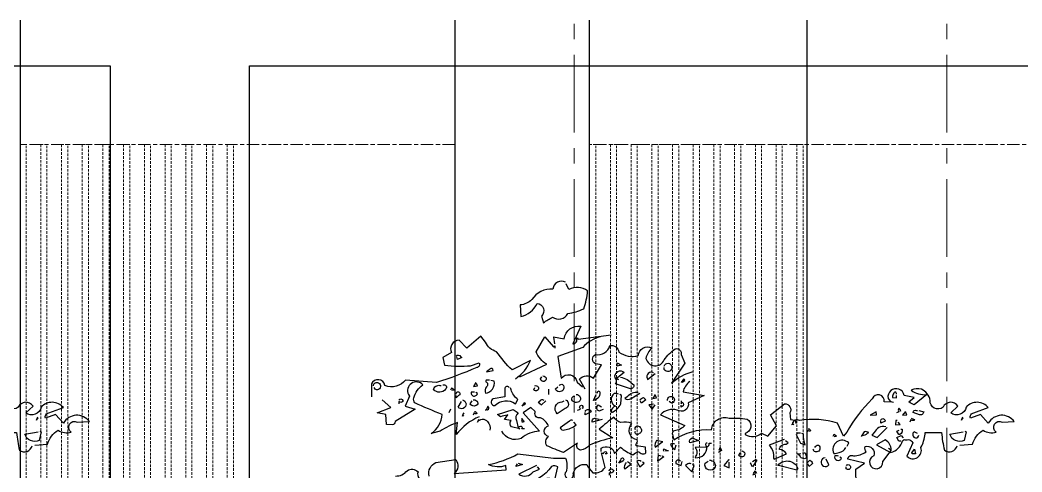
# Model space of a CAD drawing. Header units: millimetres. Extents: x -100356 to 314685, y 446 to 1273965.
# Drawn here: x 191229 to 196066, y 249506 to 251686 of the extents above; entities that cross this region are included whole.
import ezdxf
from ezdxf.xclip import XClip

# ---------------------------------------------------------------- set-up
doc = ezdxf.new("R2010")
doc.units = ezdxf.units.MM
doc.header["$XCLIPFRAME"] = 2
for name, pattern in [('20180221 BF$0$Core - tb$0$HIDDEN2', [0.1875, 0.125, -0.0625]), ('section$0$CENTER', [2, 1.25, -0.25, 0.25, -0.25]), ('section$0$Kume - Grid Line', [10.5, 6, -1.25, 2, -1.25])]:
    doc.linetypes.add(name, pattern=pattern)
for name, color, linetype, lineweight in [('@LOUVER', 35, 'Continuous', 13), ('section$0$A-_ANOT----_D', 7, 'Continuous', 5), ('section$0$NKC_TRUC', 8, 'section$0$CENTER', 13)]:
    doc.layers.add(name, color=color, linetype=linetype, lineweight=lineweight)
doc.layers.add('NAM', color=3, linetype='Continuous')
doc.layers.add('section$0$植栽2', color=74, linetype='Continuous')

# ---------------------------------------------------------------- blocks, each defined once
blk = doc.blocks.new('LOUVER HIGH')
at = {"layer": '@LOUVER', "linetype": '20180221 BF$0$Core - tb$0$HIDDEN2', "ltscale": 100}
blk.add_lwpolyline([(0, 0), (30, 0), (30, 4399.6), (0, 4399.6)], close=True, dxfattribs=at)
blk = doc.blocks.new('*U455')
at = {"layer": '@LOUVER', "ltscale": 0.5}
blk.add_blockref('LOUVER HIGH', (-15, -2199.8), dxfattribs=at)
blk = doc.blocks.new('*U456')
at = {"layer": '@LOUVER', "color": 0, "linetype": 'ByBlock', "lineweight": -2}
for p in [(0, 0), (100, 0), (200, 0), (300, 0), (400, 0), (500, 0), (600, 0), (700, 0), (800, 0), (900, 0), (1000, 0)]:
    blk.add_blockref('*U455', p, dxfattribs=at)
blk = doc.blocks.new('*U457')
at = {"layer": '@LOUVER', "ltscale": 0.5}
blk.add_blockref('LOUVER HIGH', (-15, -2199.8), dxfattribs=at)
blk = doc.blocks.new('*U458')
at = {"layer": '@LOUVER', "color": 0, "linetype": 'ByBlock', "lineweight": -2}
for p in [(0, 0), (100, 0), (200, 0), (300, 0), (400, 0), (500, 0), (600, 0), (700, 0), (800, 0), (900, 0), (1000, 0)]:
    blk.add_blockref('*U457', p, dxfattribs=at)
blk = doc.blocks.new('skyvilla elevation 2')
at = {"layer": 'NAM', "elevation": 0}
blk.add_lwpolyline([(-7824.4, 0), (-7824.4, -5300)], dxfattribs=at)
at = {"layer": 'NAM'}
for points in [[(-6774.9, 0), (-6774.9, -5300)], [(-6124.9, 0), (-6124.9, -5300)], [(-4024.9, -5300), (-4024.9, 0)]]:
    blk.add_lwpolyline(points, dxfattribs=at)
at = {"layer": 'section$0$A-_ANOT----_D', "color": 8, "linetype": 'section$0$Kume - Grid Line', "ltscale": 10, "elevation": 0}
for points in [[(-9900.4, -4700), (-6774.9, -4699.6)], [(-6124.9, -4700), (-4024.9, -4700)]]:
    blk.add_lwpolyline(points, dxfattribs=at)
at = {"layer": '@LOUVER', "rotation": 180}
for name, p in [('*U458', (-6789.9, -2499.8, 0)), ('*U456', (-4039.9, -2499.8))]:
    blk.add_blockref(name, p, dxfattribs=at)
blk = doc.blocks.new('section$0$A$C07C5541A')
for points in [[(1547.8, 2396.4, -0.549301), (1591, 2373.2, -0.27272), (1664, 2336.6, 0.173203), (1703.9, 2318.4), (1702.2, 2278.5, -0.220291), (1645.8, 2323.3, 0.655212), (1630.8, 2280.2), (1624.2, 2256.9, 0.023788), (1592.6, 2276.8, -0.460938), (1539.5, 2288.5, -0.063919), (1484.7, 2305.1, -0.05722), (1471.4, 2366.5, -0.282349), (1536.2, 2371.5), (1546.1, 2391.4)], [(1584.3, 2183.8), (1587.6, 2207.1), (1589.3, 2208.8), (1552.8, 2202.1, 0.408249), (1494.6, 2245.3), (1522.9, 2183.8, -0.554245), (1509.6, 2203.8), (1507.9, 2205.4), (1504.6, 2200.5), (1390, 2215.4)], [(1479.7, 2027.7), (1499.6, 2062.6, 0.4142), (1451.5, 2065.9), (1423.2, 2112.4), (1444.8, 2115.8, 0.632828), (1444.8, 2147.3, -0.40065), (1395, 2178.9, 0.39888), (1363.4, 2155.6, -0.226822), (1297, 2144, 0.526016), (1250.5, 2170.6, -0.14093), (1270.4, 2134, -0.7155), (1207.3, 2129, 0.08844), (1169.1, 2167.2, 0.586365), (1149.2, 2147.3), (1135.9, 2117.4), (1182.4, 2049.3, 0.11319), (1107.7, 2089.2)], [(1428.2, 2208.8, -0.13974), (1488, 2172.2), (1574.4, 2140.7), (1562.7, 2065.9, 0.652512), (1507.9, 2052.6), (1489.7, 2036)], [(1705.6, 2070.9), (1612.6, 2114.1, 0.165543), (1649.1, 2157.3), (1619.2, 2208.8), (1589.3, 2173.9), (1584.3, 2177.2), (1584.3, 2168.9)], [(1720.5, 2064.3, -0.162277), (1669, 2127.4), (1732.1, 2094.2, 0.04718), (1785.3, 2157.3, 0.23912), (1823.5, 2190.5), (1840.1, 2210.4), (1888.2, 2168.9), (1914.8, 2197.1, -0.528015), (1941.4, 2154), (1971.3, 2137.3), (1964.6, 2110.8, -0.055527), (1875, 2109.1), (1845.1, 2119.1, 0.480621), (1853.4, 2102.5, 0.023712), (1992.9, 2051), (2099.1, 2059.3, 0.334137), (2170.6, 2041, -0.744507), (2217.1, 2046), (2217.1, 2001.2)], [(1924.8, 2142.3, 0.548935), (1909.8, 2140.7), (1904.8, 2137.3), (1919.8, 2130.7), (1923.1, 2139)], [(1207.3, 2107.5), (1205.7, 2112.4, 3.111221), (1207.3, 2095.8), (1207.3, 2102.5)], [(1243.9, 2084.2, -0.780762), (1265.5, 2064.3), (1265.5, 2061), (1238.9, 2082.5)], [(1358.5, 2069.3, 0.172318), (1316.9, 2046), (1312, 2042.7, 0.463791), (1323.6, 2029.4), (1375.1, 2046, -0.388977), (1376.7, 2067.6, 0.753143), (1345.2, 2085.9), (1373.4, 2064.3), (1365.1, 2061), (1373.4, 2064.3)], [(1625.8, 2074.2, 0.428558), (1614.2, 2062.6, 0.928146), (1634.1, 2064.3), (1629.2, 2070.9)], [(1815.2, 2090.8), (1820.1, 2087.5), (1796.9, 2092.5), (1798.6, 2097.5, -0.449051), (1810.2, 2095.8), (1815.2, 2090.8)], [(1119.3, 2054.3, -0.180573), (1142.6, 2019.4), (1069.5, 2006.1), (1124.3, 1981.2, 0.677032), (1162.5, 1956.3, -0.272293), (1220.6, 1939.7), (1135.9, 1903.2, 0.183273), (1172.5, 1884.9, -0.5), (1179.1, 1871.6), (1174.1, 1853.4, 0.168274), (1044.6, 1888.2, 0.47821), (983.1, 1928.1, 0.058609), (921.7, 1924.8, 0.658524), (928.3, 1875), (928.3, 1871.6, -0.321259), (871.9, 1876.6), (850.3, 1866.6), (820.4, 1901.5), (840.3, 1939.7), (792.2, 1977.9, 0.593628), (773.9, 1946.4), (772.2, 1923.1), (755.6, 1921.5), (754, 1909.8)], [(1145.9, 2052.6), (1135.9, 2057.6, -0.333328), (1140.9, 2062.6), (1149.2, 2051)], [(1569.4, 2041, 0.302765), (1557.8, 2044.3, 1.255081), (1582.7, 2029.4), (1574.4, 2036)], [(1654.1, 2039.4, 2.209366), (1657.4, 2026.1), (1654.1, 2034.4)], [(1810.2, 2059.3), (1821.8, 2059.3), (1823.5, 2054.3, 0.588394), (1820.1, 2036, -0.292984), (1823.5, 2014.5, -0.449585), (1793.6, 2056), (1805.2, 2057.6)], [(1845.1, 1933.1, -0.131805), (1924.8, 1871.6), (1919.8, 1913.1, -0.067184), (1979.6, 1883.3), (2011.1, 1875, -0.233963), (1972.9, 1941.4, 0.023544), (2067.6, 1981.2, 0.236053), (2070.9, 1997.8, 0.192581), (2039.4, 2042.7, -0.877029), (2089.2, 2009.5), (2085.9, 2004.5), (2100.8, 1969.6), (2065.9, 1959.6), (2135.7, 1916.5, 0.4142), (2145.6, 1904.8), (2165.6, 1906.5), (2167.2, 1941.4), (2197.1, 1946.4), (2150.6, 1964.6), (2180.5, 1991.2)], [(1971.3, 2042.7, 0.872116), (1961.3, 2027.7, 0.438904), (2002.8, 2026.1, 0.442368), (1981.2, 2041), (1976.3, 2041)], [(2210.4, 2039.4, 0.4142), (2200.5, 2051, 1.442993), (2203.8, 2027.7), (2207.1, 2034.4)], [(187.7, 1835.1), (144.5, 1838.4, 0.18132), (107.9, 1886.6, -0.222809), (63.1, 1879.9, 0.92424), (41.5, 1914.8), (0, 1916.5, -0.535751), (89.7, 1911.5), (116.3, 1941.4), (151.1, 1928.1, 0.514618), (139.5, 1946.4), (89.7, 1964.6, -0.456436), (166.1, 1966.3, 0.554962), (219.2, 1946.4), (194.3, 1969.6, -0.578247), (245.8, 1966.3, 0.670883), (290.6, 1989.5, -0.267303), (320.5, 2027.7, -0.193405), (355.4, 2024.4, -0.188828), (302.3, 2009.5), (345.4, 1974.6, 0.119873), (363.7, 1984.6), (345.4, 1999.5), (380.3, 2006.1, -1.034943), (435.1, 1996.2, -0.28447), (416.8, 1982.9)], [(406.9, 2011.1, -1.132782), (415.2, 2014.5, -0.21463), (420.2, 1999.5), (406.9, 1997.8), (406.9, 2006.1)], [(426.8, 1982.9), (448.4, 1984.6, -0.897705), (489.9, 1994.5, -0.070908), (577.9, 1879.9), (589.6, 1866.6), (609.5, 1911.5, -0.115967), (740.7, 1919.8, -0.489075), (765.6, 1909.8), (760.6, 1906.5), (768.9, 1904.8)], [(1297, 2016.1, -0.293701), (1335.2, 2001.2), (1343.5, 1996.2, -0.309357), (1321.9, 1996.2), (1292, 2014.5)], [(1365.1, 2011.1, -0.123093), (1380.1, 2012.8, -0.57814), (1375.1, 1969.6, -0.32518), (1390, 1951.3), (1388.4, 1948, -0.190887), (1356.8, 1977.9), (1355.1, 2006.1), (1360.1, 2009.5)], [(1438.2, 2014.5, 0.343094), (1431.5, 2022.8, 0.5), (1451.5, 1989.5), (1441.5, 2009.5)], [(1511.3, 2009.5, 1.453629), (1517.9, 1984.6, 0.913208), (1516.2, 2004.5)], [(1742.1, 2034.4, -0.741867), (1757, 2029.4), (1757, 2001.2), (1796.9, 1994.5, -0.815933), (1791.9, 1971.3, 0.371078), (1720.5, 1977.9), (1712.2, 1992.9, 0.161163), (1735.5, 2026.1), (1737.1, 2032.7)], [(1861.7, 2017.8), (1873.3, 2017.8, -1), (1851.7, 2012.8), (1856.7, 2016.1)], [(1924.8, 2011.1, 2.236572), (1916.5, 2006.1), (1924.8, 1997.8), (1924.8, 2006.1)], [(1149.2, 1987.9), (1149.2, 1977.9), (1145.9, 1982.9, 0.672394), (1145.9, 1968), (1149.2, 1966.3), (1149.2, 1972.9)], [(1195.7, 1989.5, 2.442245), (1182.4, 1979.6), (1190.7, 1986.2)], [(1292, 1991.2, 0.090164), (1278.8, 1999.5), (1270.4, 1991.2), (1285.4, 1979.6), (1290.4, 1987.9)], [(1423.2, 1966.3), (1434.9, 1972.9, -0.4142), (1439.8, 1959.6, -0.162277), (1431.5, 1953), (1416.6, 1959.6)], [(1506.3, 1956.3), (1496.3, 1959.6), (1499.6, 1966.3, 0.265564), (1493, 1972.9, 0.4142), (1488, 1963), (1491.3, 1961.3)], [(1547.8, 1991.2, 0.720749), (1549.4, 1961.3), (1576, 1943, 0.692337), (1559.4, 1984.6), (1552.8, 1987.9)], [(1620.9, 1989.5, -0.4142), (1639.1, 1984.6), (1642.5, 1982.9), (1630.8, 1974.6), (1615.9, 1987.9)], [(1695.6, 1971.3), (1685.6, 1976.3, -0.333328), (1690.6, 1981.2), (1698.9, 1969.6)], [(1820.1, 1958, -0.618027), (1811.8, 1964.6), (1815.2, 1969.6), (1821.8, 1956.3), (1825.1, 1956.3)], [(1866.6, 1991.2, 0.474747), (1850, 1977.9, 0.625), (1876.6, 1977.9), (1870, 1987.9)], [(1903.2, 1991.2, 1.411942), (1918.1, 1966.3), (1906.5, 1986.2)], [(2122.4, 1991.2, 0.618027), (2109.1, 1989.5), (2109.1, 1986.2, 0.526016), (2122.4, 1986.2), (2122.4, 1977.9)], [(328.8, 1954.7), (312.2, 1949.7, 0.461777), (327.2, 1939.7), (348.8, 1948, 0.618027), (337.1, 1954.7), (333.8, 1954.7)], [(391.9, 1951.3, -0.276978), (398.6, 1963, -0.265564), (398.6, 1949.7), (406.9, 1946.4)], [(1424.9, 1813.5), (1424.9, 1825.1, 0.514099), (1378.4, 1806.9), (1358.5, 1828.5, -0.078461), (1315.3, 1801.9, 0.120438), (1295.4, 1813.5, -0.439896), (1270.4, 1808.5), (1272.1, 1828.5), (1303.7, 1833.4), (1305.3, 1836.8, -0.236053), (1300.3, 1853.4, 0.610992), (1318.6, 1909.8, -0.169403), (1356.8, 1913.1, 0.162277), (1381.7, 1931.4, -0.019669), (1431.5, 1889.9), (1385, 1860, -0.056946), (1464.8, 1835.1, 0.18692), (1496.3, 1818.5, 0.586716), (1506.3, 1841.7), (1554.4, 1810.2, 0.029709), (1612.6, 1833.4, 0.39888), (1605.9, 1865, 0.822235), (1605.9, 1901.5, -0.178864), (1634.1, 1929.8, 0.636353), (1652.4, 1948), (1652.4, 1951.3), (1667.4, 1964.6), (1693.9, 1946.4), (1637.5, 1883.3, -0.169144), (1700.6, 1858.3, 0.392166), (1767, 1883.3)], [(1479.7, 1951.3, 0.763794), (1459.8, 1949.7), (1479.7, 1939.7), (1479.7, 1948)], [(1689, 1891.6), (1698.9, 1891.6), (1695.6, 1896.5, -0.548935), (1710.5, 1894.9), (1705.6, 1891.6), (1733.8, 1898.2, 0.388977), (1735.5, 1919.8), (1758.7, 1923.1), (1747.1, 1939.7), (1748.7, 1938.1, -0.099014), (1772, 1933.1), (1782, 1941.4), (1728.8, 1958), (1710.5, 1946.4, -0.382629), (1717.2, 1919.8), (1710.5, 1894.9)], [(1861.7, 1951.3, 0.343094), (1853.4, 1944.7, 0.489075), (1863.3, 1946.4), (1866.6, 1938.1)], [(355.4, 1928.1), (343.8, 1923.1, 0.5), (357.1, 1923.1), (360.4, 1914.8)], [(460, 1923.1, 0.741867), (445.1, 1918.1), (460, 1911.5), (460, 1919.8)], [(1307, 1888.2, 0.967209), (1290.4, 1896.5, 0.602081), (1293.7, 1875, 0.854492), (1307, 1883.3)], [(1421.6, 1923.1), (1456.4, 1914.8, 0.38205), (1448.1, 1928.1), (1431.5, 1924.8)], [(1522.9, 1919.8, -0.4142), (1534.5, 1918.1), (1566.1, 1894.9, -0.4142), (1551.1, 1888.2, -0.131805), (1511.3, 1904.8), (1519.6, 1914.8)], [(1698.9, 1928.1), (1698.9, 1918.1), (1695.6, 1923.1, 0.4142), (1692.3, 1914.8), (1698.9, 1914.8)], [(1848.4, 1923.1), (1851.7, 1914.8, 0.522507), (1816.8, 1916.5, 0.259125), (1808.5, 1886.6)], [(171.1, 1883.3), (166.1, 1881.6), (172.7, 1851.7, 0.471497), (222.5, 1873.3), (176, 1881.6)], [(425.1, 1818.5, -0.294952), (445.1, 1853.4), (475, 1836.8), (426.8, 1810.2, -0.272903), (385.3, 1850), (380.3, 1855, -0.224854), (365.4, 1855, 0.236053), (350.4, 1843.4), (370.3, 1796.9, -0.799362), (322.2, 1826.8, -0.076996), (307.2, 1873.3), (307.2, 1878.3), (250.8, 1878.3, -0.045212), (240.8, 1818.5, -0.563461), (197.6, 1833.4)], [(333.8, 1875), (345.4, 1881.6, -0.677032), (340.4, 1860, -0.4142), (328.8, 1870)], [(391.9, 1889.9), (386.9, 1889.9, 0.362045), (395.3, 1871.6), (398.6, 1871.6), (405.2, 1883.3), (396.9, 1886.6)], [(443.4, 1898.2, -0.369919), (483.3, 1878.3), (491.6, 1870), (473.3, 1861.7), (438.4, 1896.5)], [(524.8, 1870, -0.265564), (506.5, 1876.6), (501.5, 1878.3, -0.162277), (518.1, 1881.6), (528.1, 1865)], [(710.8, 1891.6, 0.343094), (702.5, 1884.9, 0.489075), (712.4, 1886.6), (715.8, 1878.3)], [(737.4, 1876.6), (749, 1876.6), (752.3, 1871.6), (737.4, 1841.7), (720.8, 1836.8, 0.088013), (727.4, 1873.3), (732.4, 1875)], [(576.3, 1831.8), (571.3, 1843.4, -0.817078), (622.8, 1806.9, -0.140045), (604.5, 1810.2, -0.257141), (581.3, 1826.8)], [(687.5, 1826.8, 0.355026), (675.9, 1835.1, 1.285156), (694.2, 1818.5), (690.9, 1821.8)], [(793.8, 1855), (845.3, 1835.1, 0.200378), (830.4, 1790.3), (828.7, 1786.9), (785.5, 1805.2, -0.236053), (810.4, 1820.1, 0.432068), (787.2, 1838.4), (780.5, 1843.4), (788.8, 1850)], [(1059.5, 1841.7, -0.618027), (1064.5, 1838.4), (1062.9, 1828.5), (1101.1, 1826.8, 0.422043), (1101.1, 1795.2), (1099.4, 1791.9, -0.447098), (1059.5, 1830.1, -0.4142), (1052.9, 1841.7), (1044.6, 1841.7)], [(1089.4, 1851.7), (1087.8, 1851.7), (1119.3, 1843.4, 0.4142), (1111, 1860), (1089.4, 1851.7)], [(1170.8, 1838.4, -0.224854), (1185.8, 1838.4, -0.190704), (1170.8, 1820.1), (1165.8, 1836.8)], [(1215.6, 1845.1), (1212.3, 1846.7), (1233.9, 1851.7, -0.18132), (1238.9, 1828.5), (1215.6, 1845.1)], [(827, 1584.3, -0.149078), (735.7, 1619.2, -0.00444), (685.9, 1615.9), (705.8, 1632.5, 0.319336), (659.3, 1644.1), (627.8, 1644.1, 0.219635), (637.7, 1692.3, 0.051575), (594.5, 1684, -0.218246), (543.1, 1710.5, 0.076462), (546.4, 1752.1), (516.5, 1773.6), (574.6, 1786.9, 0.514618), (554.7, 1798.6, -0.140793), (511.5, 1811.8, 0.162277), (514.8, 1830.1, 0.621933), (484.9, 1798.6, -1.976807), (453.4, 1778.6), (425.1, 1816.8), (425.1, 1818.5), (433.4, 1823.5)], [(606.2, 1796.9, -0.123093), (619.4, 1798.6, -0.962967), (596.2, 1790.3), (601.2, 1793.6)], [(730.7, 1808.5), (720.8, 1808.5), (715.8, 1791.9, 0.482147), (739, 1796.9), (747.3, 1805.2), (735.7, 1806.9)], [(940, 1815.2, 2), (949.9, 1801.9), (943.3, 1810.2)], [(1192.4, 1815.2), (1202.4, 1815.2), (1199, 1818.5), (1209, 1821.8, -0.5), (1209, 1815.2), (1207.3, 1815.2)], [(2134, 1728.8, -0.236053), (2094.2, 1747.1, 0.349014), (2056, 1743.8, -0.672394), (2026.1, 1713.9, -0.302765)], [(2017.8, 1728.8, 0.375732), (1994.5, 1775.3), (1926.4, 1785.3, 0.387238), (1931.4, 1737.1), (1752.1, 1750.4), (1753.7, 1765.3, 0.225006), (1813.5, 1768.7, -0.08197), (1712.2, 1805.2), (1589.3, 1790.3), (1547.8, 1790.3, 0.176819), (1546.1, 1743.8, -1.795151), (1521.2, 1738.8, 0.371094), (1474.7, 1768.7, -0.109772), (1453.1, 1740.4, -0.319199), (1411.6, 1758.7), (1423.2, 1808.5), (1416.6, 1806.9, 0.265564), (1409.9, 1813.5, 0.236053), (1405, 1805.2), (1411.6, 1805.2)], [(579.6, 1765.3, 2.578323), (579.6, 1753.7), (579.6, 1760.4)], [(652.7, 1791.9, -1.503723), (639.4, 1767), (649.3, 1786.9)], [(715.8, 1773.6), (705.8, 1783.6, 0.236053), (695.8, 1772), (707.5, 1762), (712.4, 1770.3)], [(813.8, 1765.3), (815.4, 1765.3, 0.568604), (747.3, 1757, 0.4142), (750.6, 1748.7), (813.8, 1765.3)], [(1051.2, 1783.6, 0.45929), (1031.3, 1760.4, 0.975906), (1066.2, 1773.6), (1056.2, 1780.3)], [(1114.3, 1770.3, -0.323349), (1129.3, 1768.7), (1134.3, 1765.3), (1112.7, 1743.8), (1104.4, 1765.3), (1109.4, 1768.7)], [(1150.9, 1780.3, -0.819794), (1167.5, 1772), (1149.2, 1765.3), (1145.9, 1778.6)], [(1287.1, 1778.6, -0.449051), (1302, 1778.6), (1292, 1760.4), (1277.1, 1773.6), (1282.1, 1777)], [(1333.6, 1778.6, 0.236053), (1323.6, 1767), (1343.5, 1752.1, 0.302765), (1336.9, 1775.3)], [(1363.4, 1775.3, -0.119873), (1345.2, 1785.3, -0.867294), (1358.5, 1783.6), (1365.1, 1773.6)], [(1690.6, 1700.6), (1642.5, 1689, 0.569885), (1584.3, 1715.5), (1574.4, 1760.4, -0.225418), (1596, 1762, 0.195343), (1690.6, 1700.6)], [(1647.4, 1765.3), (1708.9, 1735.5, -0.423386), (1659.1, 1743.8), (1637.5, 1752.1), (1644.1, 1760.4)], [(888.5, 1737.1, -0.343094), (895.1, 1745.4), (900.1, 1737.1), (895.1, 1735.5), (903.4, 1732.1)], [(1396.7, 1747.1), (1395, 1752.1, 0.5), (1381.7, 1745.4, 0.4142), (1396.7, 1740.4), (1396.7, 1732.1)]]:
    blk.add_lwpolyline(points, format="xyb")
for points in [[(1370.1, 2119.1), (1355.1, 2110.8), (1370.1, 2107.5), (1370.1, 2115.8)], [(1856.7, 2051), (1865, 2037.7), (1851.7, 2039.4), (1855, 2047.7)], [(1238.9, 2009.5), (1247.2, 1996.2), (1233.9, 1997.8), (1237.2, 2006.1)], [(1605.9, 2027.7), (1605.9, 2009.5)], [(1939.7, 2024.4), (1931.4, 2026.1), (1941.4, 2031.1), (1944.7, 2024.4)], [(1243.9, 1976.3), (1260.5, 1974.6), (1248.9, 1959.6), (1238.9, 1974.6)], [(375.3, 1951.3), (385.3, 1938.1), (370.3, 1939.7), (373.7, 1948)], [(476.6, 1949.7), (496.6, 1938.1), (475, 1939.7), (476.6, 1949.7)], [(1899.9, 1939.7), (1903.2, 1934.7), (1898.2, 1946.4), (1903.2, 1939.7), (1901.5, 1938.1)], [(1944.7, 1959.6), (1949.7, 1946.4)], [(179.4, 1928.1), (177.7, 1924.8), (179.4, 1928.1), (182.7, 1921.5), (177.7, 1933.1)], [(403.6, 1919.8), (408.5, 1919.8), (410.2, 1904.8), (393.6, 1906.5), (400.2, 1914.8)], [(391.9, 1848.4), (398.6, 1848.4), (405.2, 1861.7), (390.3, 1868.3), (383.6, 1860)], [(621.1, 1865), (612.8, 1866.6), (622.8, 1871.6), (626.1, 1865)], [(343.8, 1821.8), (340.4, 1805.2), (352.1, 1805.2), (353.7, 1808.5), (343.8, 1821.8)], [(1018, 1818.5), (1014.7, 1826.8), (1009.7, 1816.8), (1019.7, 1810.2)], [(1214, 1798.6), (1209, 1795.2), (1228.9, 1780.3), (1227.3, 1800.2), (1219, 1798.6)], [(903.4, 1778.6), (891.8, 1785.3), (888.5, 1783.6), (903.4, 1760.4), (910.1, 1773.6), (908.4, 1775.3)], [(983.1, 1782), (984.8, 1785.3), (1001.4, 1765.3), (983.1, 1757), (983.1, 1777)], [(1710.5, 1773.6), (1695.6, 1768.7), (1718.8, 1762), (1713.9, 1770.3)]]:
    blk.add_lwpolyline(points)
blk = doc.blocks.new('podium elevation 2')
at = {"layer": 'section$0$植栽2'}
ref = blk.add_blockref('section$0$A$C07C5541A', (273889.4, 685605.6, 0), dxfattribs=dict(at, xscale=-1.4, yscale=1.4, zscale=1.4, rotation=180))
XClip(ref).set_block_clipping_path([(-71.8815233162, 478.8074569487), (2637.5771658838, 3142.7058254741)])
ref = blk.add_blockref('section$0$A$C07C5541A', (278355.2, 685605.6, 0), dxfattribs=dict(at, xscale=-1.4, yscale=1.4, zscale=1.4, rotation=180))
XClip(ref).set_block_clipping_path([(-71.8815233162, 478.8074569487), (2637.5771658838, 3142.7058254741)])
blk = doc.blocks.new('elevation 2')
at = {"layer": 'section$0$NKC_TRUC', "ltscale": 300}
for p, q in [((274214.5, 661353.1, 0), (274214.5, 772473.8, 0)), ((276014.5, 661353.1, 0), (276014.5, 772473.8, 0))]:
    blk.add_line(p, q, dxfattribs=at)
at = {"layer": 'NAM'}
blk.add_blockref('podium elevation 2', (0, 0), dxfattribs=at)
ref = blk.add_blockref('skyvilla elevation 2', (282714.6, 686285.5, 0), dxfattribs=at)
XClip(ref).set_block_clipping_path([(2250.5891814606, -6634.4860418165), (-51766.798589343, -6634.4860418165), (-51766.798589343, 0), (-17849.9486133395, 0), (-17849.9486133395, -1400), (2425.3255650673, -1400)])

msp = doc.modelspace()

# ---------------------------------------------------------------- block references
at = {"layer": 'NAM', "rotation": 180}
msp.add_blockref('elevation 2', (469918.7, 932671.5, 0), dxfattribs=at)

doc.saveas('drawing.dxf')
